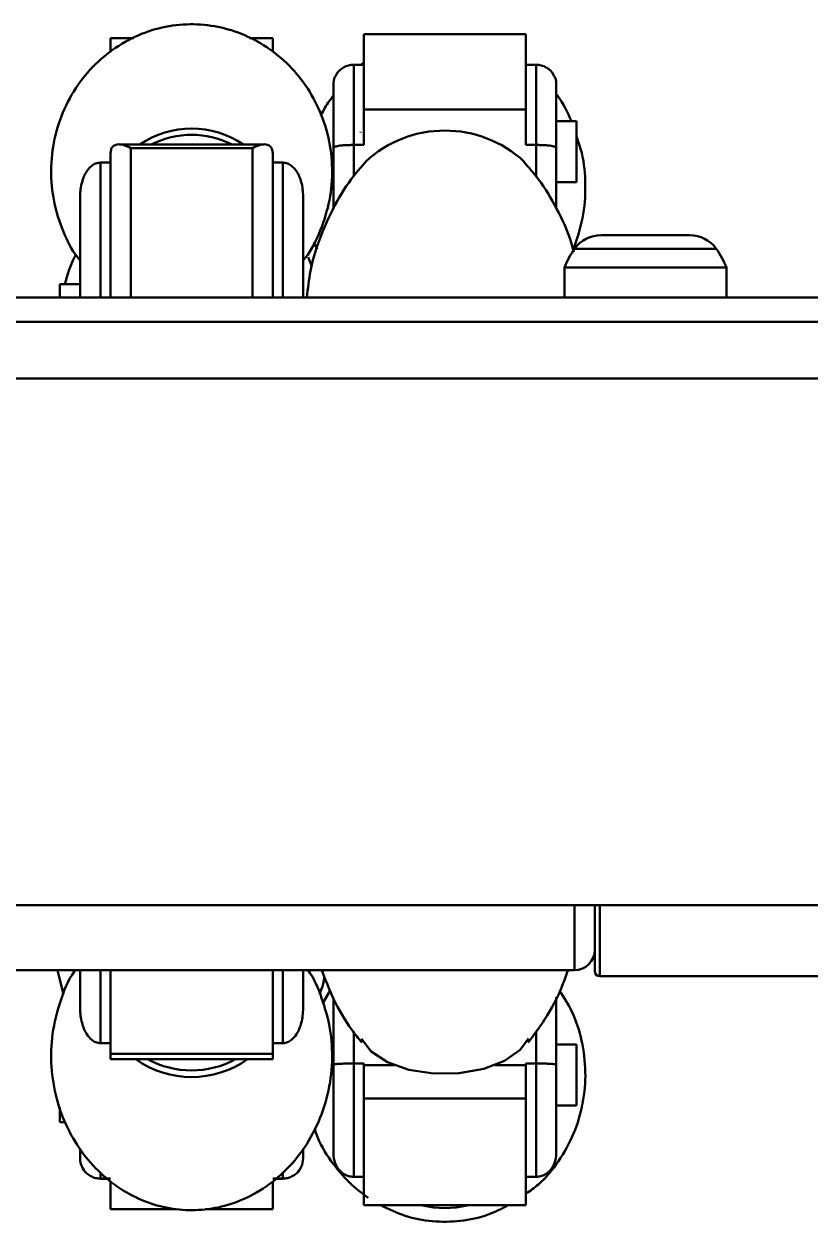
# Model space of a CAD drawing. Header units: millimetres. Extents: x 263 to 2983, y 441 to 2500.
# Drawn here: x 514.5 to 553.3, y 2440.5 to 2499.6 of the extents above; entities that cross this region are included whole.
import ezdxf

# ---------------------------------------------------------------- set-up
doc = ezdxf.new("R2010")
doc.units = ezdxf.units.MM
doc.header["$LTSCALE"] = 0.5
doc.layers.add('BOL', color=7, linetype='Continuous', lineweight=50)

msp = doc.modelspace()

# ---------------------------------------------------------------- linework, layer by layer
at = {"layer": 'BOL'}
for p, q in [((519.898, 2498.907), (518.754, 2498.907)), ((518.754, 2498.216), (518.754, 2498.907)), ((526.754, 2498.907), (525.604, 2498.907)), ((526.754, 2498.907), (526.754, 2498.217)), ((539.254, 2499.096), (531.254, 2499.096)), ((531.254, 2499.096), (531.254, 2495.379)), ((539.254, 2499.096), (539.254, 2495.379)), ((531.254, 2497.725), (531.119, 2497.596)), ((531.254, 2497.596), (530.754, 2497.596)), ((530.754, 2497.596), (530.754, 2493.632)), ((539.754, 2497.596), (539.254, 2497.596)), ((539.754, 2493.632), (539.754, 2497.596)), ((529.754, 2493.484), (529.754, 2496.586)), ((540.754, 2496.586), (540.754, 2493.484)), ((531.254, 2495.379), (539.254, 2495.379)), ((531.254, 2493.732), (531.254, 2495.379)), ((539.254, 2495.379), (539.254, 2493.732)), ((541.754, 2494.8), (540.754, 2494.8)), ((541.754, 2494.8), (541.754, 2492.103)), ((531.108, 2494.28), (531.097, 2494.25)), ((526.329, 2493.663), (519.178, 2493.663)), ((530.754, 2493.632), (531.254, 2493.632)), ((530.754, 2493.632), (530.754, 2492.072)), ((531.254, 2493.732), (531.254, 2493.632)), ((539.254, 2493.732), (539.254, 2493.632)), ((539.754, 2493.632), (539.254, 2493.632)), ((539.754, 2492.078), (539.754, 2493.632)), ((518.754, 2486.17), (518.754, 2493.241)), ((525.754, 2493.469), (519.754, 2493.469)), ((519.754, 2493.469), (519.754, 2486.096)), ((525.754, 2486.096), (525.754, 2493.469)), ((526.754, 2493.241), (526.754, 2486.096)), ((529.754, 2490.463), (529.754, 2493.484)), ((540.754, 2493.484), (540.754, 2490.511)), ((518.254, 2492.766), (518.754, 2492.766)), ((518.254, 2492.766), (518.254, 2486.096)), ((527.254, 2492.766), (526.754, 2492.766)), ((527.254, 2486.096), (527.254, 2492.766)), ((540.754, 2491.8), (541.754, 2491.8)), ((541.754, 2492.103), (541.754, 2491.8)), ((517.254, 2486.096), (517.254, 2491.098)), ((528.254, 2491.098), (528.254, 2486.096)), ((528.793, 2488.842), (528.945, 2488.485)), ((542.962, 2489.179), (544.366, 2489.179)), ((544.366, 2489.179), (547.199, 2489.179)), ((547.199, 2489.179), (547.346, 2489.179)), ((541.663, 2488.512), (548.645, 2488.512)), ((528.692, 2487.644), (528.507, 2488.091)), ((541.154, 2487.579), (541.154, 2486.096)), ((541.154, 2487.579), (549.154, 2487.579)), ((549.154, 2486.096), (549.154, 2487.579)), ((517.254, 2486.756), (516.254, 2486.756)), ((516.254, 2486.096), (516.254, 2486.756)), ((1174.154, 2486.096), (444.154, 2486.096)), ((1174.154, 2484.896), (444.154, 2484.896)), ((581.552, 2482.096), (507.683, 2482.096)), ((585.625, 2456.096), (507.683, 2456.096)), ((541.654, 2452.896), (541.654, 2456.096)), ((542.654, 2452.846), (542.654, 2456.096)), ((542.904, 2456.096), (542.904, 2452.596)), ((511.854, 2452.896), (541.654, 2452.896)), ((516.127, 2452.896), (516.433, 2451.689)), ((517.254, 2451.012), (517.254, 2452.896)), ((518.254, 2452.896), (518.254, 2449.289)), ((518.754, 2448.767), (518.754, 2452.896)), ((526.754, 2448.767), (526.754, 2452.896)), ((527.254, 2449.289), (527.254, 2452.896)), ((528.254, 2452.896), (528.254, 2451.012)), ((542.904, 2452.596), (567.404, 2452.596)), ((529.593, 2451.883), (529.238, 2451.272)), ((529.754, 2448.242), (529.754, 2451.495)), ((540.754, 2451.56), (540.754, 2448.242)), ((530.754, 2449.83), (530.754, 2448.291)), ((539.754, 2448.291), (539.754, 2449.868)), ((518.254, 2449.289), (518.754, 2449.289)), ((527.254, 2449.289), (526.754, 2449.289)), ((541.754, 2449.22), (540.754, 2449.22)), ((541.754, 2449.22), (541.754, 2446.22)), ((518.754, 2448.767), (526.754, 2448.767)), ((518.754, 2448.503), (518.754, 2448.767)), ((526.754, 2448.767), (526.754, 2448.503)), ((518.754, 2448.503), (526.754, 2448.503)), ((529.754, 2443.851), (529.754, 2448.242)), ((530.754, 2448.291), (530.754, 2442.695)), ((530.754, 2448.291), (531.254, 2448.291)), ((531.254, 2448.291), (531.254, 2448.205)), ((531.254, 2446.553), (531.254, 2448.205)), ((531.254, 2448.205), (532.774, 2448.205)), ((537.733, 2448.205), (539.254, 2448.205)), ((539.754, 2448.291), (539.254, 2448.291)), ((539.254, 2448.291), (539.254, 2448.205)), ((539.254, 2448.205), (539.254, 2446.553)), ((539.754, 2442.695), (539.754, 2448.291)), ((540.754, 2448.242), (540.754, 2443.851)), ((539.254, 2446.553), (531.254, 2446.553)), ((531.254, 2446.553), (531.254, 2441.292)), ((539.254, 2446.553), (539.254, 2441.292)), ((516.254, 2445.394), (516.254, 2446.109)), ((540.754, 2446.22), (541.754, 2446.22)), ((516.254, 2445.394), (516.524, 2445.394)), ((517.254, 2443.606), (517.254, 2444.087)), ((528.254, 2444.092), (528.254, 2443.606)), ((517.391, 2443.091), (517.414, 2443.054)), ((518.254, 2442.911), (518.254, 2442.606)), ((527.254, 2442.606), (527.254, 2442.926)), ((528.096, 2443.056), (528.117, 2443.091)), ((518.254, 2442.606), (518.754, 2442.606)), ((518.254, 2442.606), (518.254, 2442.596)), ((518.254, 2442.596), (518.754, 2442.596)), ((518.754, 2441.096), (518.754, 2442.458)), ((527.254, 2442.606), (526.754, 2442.606)), ((526.754, 2442.596), (527.254, 2442.596)), ((526.754, 2442.458), (526.754, 2441.096)), ((527.254, 2442.596), (527.254, 2442.606)), ((530.754, 2442.695), (531.254, 2442.695)), ((539.754, 2442.695), (539.254, 2442.695)), ((521.979, 2441.096), (518.754, 2441.096)), ((526.754, 2441.096), (523.415, 2441.096)), ((531.254, 2441.292), (539.254, 2441.292)), ((531.254, 2441.286), (531.254, 2441.292)), ((531.254, 2441.286), (539.254, 2441.286)), ((539.254, 2441.292), (539.254, 2441.286))]:
    msp.add_line(p, q, dxfattribs=at)
at = {"layer": 'BOL', "flags": 128}
msp.add_lwpolyline([(531.134, 2449.509), (531.614, 2448.887), (532.422, 2448.358), (533.482, 2447.982), (534.7, 2447.792), (535.966, 2447.805), (537.17, 2448.02), (538.203, 2448.417), (538.974, 2448.962), (539.377, 2449.517)], dxfattribs=at)
at = {"layer": 'BOL'}
for centre, radius, start, end in [((530.754, 2496.596), 1, 90, 150.13744), ((539.754, 2496.596), 1, 29.88381, 90), ((522.754, 2489.817), 4.62, 56.35224, 123.64776), ((535.254, 2488.575), 5.768, 47.18425, 132.82926), ((522.754, 2489.761), 4.371, 63.24579, 116.75421), ((542.962, 2487.579), 1.6, 90, 144.30754), ((547.346, 2487.579), 1.6, 35.69246, 90), ((545.154, 2486.004), 4.299, 144.30754, 158.51369), ((545.154, 2486.004), 4.299, 21.48631, 35.69246), ((541.654, 2453.896), 1, 270, 0), ((542.904, 2452.846), 0.25, 180, 270), ((522.754, 2452.348), 4.733, 234.35238, 305.64762), ((522.754, 2452.44), 4.497, 241.11068, 298.88932), ((535.254, 2445.802), 4.65, 256.26096, 283.73904)]:
    msp.add_arc(centre, radius, start, end, dxfattribs=at)
for points, knots in [([(528.254, 2487.93), (528.29, 2487.971), (528.671, 2488.404), (529.142, 2489.412), (529.612, 2490.895), (529.739, 2492.457), (529.556, 2493.994), (529.071, 2495.442), (528.321, 2496.737), (527.346, 2497.831), (526.194, 2498.688), (524.912, 2499.28), (523.548, 2499.592), (522.147, 2499.613), (520.756, 2499.335), (519.429, 2498.758), (518.224, 2497.893), (517.203, 2496.767), (516.426, 2495.427), (515.938, 2493.941), (515.768, 2492.387), (515.908, 2490.838), (516.376, 2489.39), (516.842, 2488.407), (517.212, 2487.98), (517.254, 2487.932)], [0, 0, 0, 0, 0.005257, 0.054566, 0.104507, 0.154478, 0.204002, 0.252631, 0.300042, 0.346055, 0.390604, 0.433809, 0.476069, 0.518127, 0.560953, 0.605125, 0.651137, 0.698967, 0.748154, 0.798048, 0.848044, 0.897646, 0.946411, 0.993986, 1, 1, 1, 1]), ([(529.9, 2497.086), (529.88, 2497.06), (529.761, 2496.908), (529.754, 2496.73), (529.754, 2496.587), (529.754, 2496.586)], [0, 0, 0, 0, 0.168117, 0.992653, 1, 1, 1, 1]), ([(540.754, 2496.586), (540.754, 2496.587), (540.754, 2496.73), (540.747, 2496.908), (540.628, 2497.06), (540.608, 2497.086)], [0, 0, 0, 0, 0.00735, 0.832217, 1, 1, 1, 1]), ([(529.754, 2496.072), (529.58, 2495.844), (529.34, 2495.531), (529.182, 2495.174), (529.139, 2495.077)], [0, 0, 0, 0, 0.726263, 1, 1, 1, 1]), ([(541.502, 2494.8), (541.308, 2495.247), (541.103, 2495.719), (540.772, 2496.112), (540.754, 2496.133)], [0, 0, 0, 0, 0.946312, 1, 1, 1, 1]), ([(519.754, 2493.469), (519.752, 2493.47), (519.637, 2493.54), (519.401, 2493.648), (519.098, 2493.683), (518.891, 2493.596), (518.775, 2493.447), (518.761, 2493.31), (518.754, 2493.241)], [0, 0, 0, 0, 0.003363, 0.257326, 0.525948, 0.721628, 0.860492, 1, 1, 1, 1]), ([(526.754, 2493.241), (526.747, 2493.31), (526.732, 2493.447), (526.617, 2493.596), (526.41, 2493.683), (526.106, 2493.648), (525.871, 2493.54), (525.755, 2493.47), (525.754, 2493.469)], [0, 0, 0, 0, 0.139505, 0.27837, 0.474051, 0.742694, 0.996637, 1, 1, 1, 1]), ([(530.754, 2493.632), (530.674, 2493.631), (530.515, 2493.63), (530.274, 2493.618), (530.014, 2493.594), (529.805, 2493.55), (529.754, 2493.509), (529.754, 2493.484), (529.754, 2493.484)], [0, 0, 0, 0, 0.107628, 0.214447, 0.382781, 0.663936, 0.997021, 1, 1, 1, 1]), ([(540.754, 2493.484), (540.754, 2493.484), (540.754, 2493.509), (540.702, 2493.55), (540.494, 2493.594), (540.233, 2493.618), (539.993, 2493.63), (539.834, 2493.631), (539.754, 2493.632)], [0, 0, 0, 0, 0.002979, 0.336066, 0.617222, 0.785575, 0.892371, 1, 1, 1, 1]), ([(541.583, 2488.44), (541.762, 2488.962), (542.118, 2490.002), (542.228, 2491.64), (542.116, 2493.01), (541.846, 2493.783), (541.754, 2494.048)], [0, 0, 0, 0, 0.2873381, 0.5729206, 0.8536299, 1, 1, 1, 1]), ([(517.254, 2491.098), (517.254, 2491.1), (517.254, 2491.336), (517.305, 2491.766), (517.514, 2492.283), (517.774, 2492.586), (518.015, 2492.738), (518.174, 2492.756), (518.254, 2492.766)], [0, 0, 0, 0, 0.0029611, 0.3360346, 0.6172234, 0.7855712, 0.8923614, 1, 1, 1, 1]), ([(527.254, 2492.766), (527.334, 2492.756), (527.492, 2492.738), (527.733, 2492.586), (527.994, 2492.283), (528.202, 2491.766), (528.254, 2491.336), (528.254, 2491.1), (528.254, 2491.098)], [0, 0, 0, 0, 0.107613, 0.214404, 0.382771, 0.663962, 0.997039, 1, 1, 1, 1]), ([(531.35, 2492.801), (531.195, 2492.63), (530.667, 2492.046), (529.893, 2490.855), (529.124, 2489.22), (528.608, 2487.609), (528.492, 2486.54), (528.443, 2486.096)], [0, 0, 0, 0, 0.097264, 0.332366, 0.575441, 0.823654, 1, 1, 1, 1]), ([(541.615, 2488.335), (541.575, 2488.496), (541.388, 2489.252), (540.804, 2490.473), (540.012, 2491.826), (539.396, 2492.522), (539.144, 2492.806)], [0, 0, 0, 0, 0.093948, 0.441703, 0.771911, 1, 1, 1, 1]), ([(517.03, 2488.21), (517.008, 2488.169), (516.768, 2487.717), (516.625, 2487.214), (516.494, 2486.756)], [0, 0, 0, 0, 0.0909032, 1, 1, 1, 1]), ([(517.016, 2452.896), (517.002, 2452.877), (516.652, 2452.42), (516.241, 2451.354), (515.834, 2449.768), (515.785, 2448.13), (516.041, 2446.549), (516.584, 2445.087), (517.37, 2443.802), (518.351, 2442.733), (519.475, 2441.91), (520.696, 2441.347), (521.973, 2441.051), (523.279, 2441.023), (524.587, 2441.272), (525.869, 2441.812), (527.08, 2442.656), (528.146, 2443.798), (528.98, 2445.189), (529.52, 2446.746), (529.735, 2448.374), (529.638, 2449.995), (529.205, 2451.506), (528.813, 2452.488), (528.5, 2452.895), (528.499, 2452.896)], [0, 0, 0, 0, 0.002305, 0.05481, 0.107618, 0.159934, 0.211239, 0.261018, 0.308923, 0.354667, 0.397999, 0.438807, 0.477421, 0.515096, 0.554054, 0.595811, 0.641626, 0.691221, 0.743148, 0.795927, 0.848565, 0.900427, 0.951018, 0.999891, 1, 1, 1, 1]), ([(529.174, 2452.896), (529.358, 2452.419), (529.761, 2451.379), (530.453, 2450.181), (530.984, 2449.531), (531.149, 2449.33)], [0, 0, 0, 0, 0.368691, 0.804645, 1, 1, 1, 1]), ([(539.369, 2449.332), (539.647, 2449.701), (540.29, 2450.556), (540.946, 2451.775), (541.233, 2452.635), (541.32, 2452.896)], [0, 0, 0, 0, 0.345867, 0.801315, 1, 1, 1, 1]), ([(529.072, 2451.725), (529.137, 2451.887), (529.245, 2452.157), (529.292, 2452.447), (529.311, 2452.564)], [0, 0, 0, 0, 0.596671, 1, 1, 1, 1]), ([(539.254, 2441.856), (539.465, 2442.005), (540.095, 2442.451), (540.909, 2443.461), (541.661, 2444.813), (542.107, 2446.314), (542.242, 2447.871), (542.05, 2449.406), (541.62, 2450.773), (541.133, 2451.541), (540.92, 2451.878)], [0, 0, 0, 0, 0.067583, 0.201946, 0.339876, 0.479567, 0.619348, 0.757882, 0.893917, 1, 1, 1, 1]), ([(518.254, 2449.289), (518.174, 2449.299), (518.015, 2449.318), (517.774, 2449.476), (517.514, 2449.789), (517.305, 2450.323), (517.254, 2450.768), (517.254, 2451.01), (517.254, 2451.012)], [0, 0, 0, 0, 0.107639, 0.214435, 0.382768, 0.663955, 0.997032, 1, 1, 1, 1]), ([(528.254, 2451.012), (528.254, 2451.01), (528.254, 2450.768), (528.202, 2450.323), (527.994, 2449.789), (527.733, 2449.476), (527.492, 2449.318), (527.334, 2449.299), (527.254, 2449.289)], [0, 0, 0, 0, 0.002968, 0.336048, 0.617237, 0.785589, 0.892387, 1, 1, 1, 1]), ([(529.754, 2448.242), (529.754, 2448.242), (529.754, 2448.245), (529.805, 2448.255), (530.014, 2448.271), (530.274, 2448.283), (530.515, 2448.29), (530.674, 2448.291), (530.754, 2448.291)], [0, 0, 0, 0, 0.002964, 0.33608, 0.617245, 0.785574, 0.892368, 1, 1, 1, 1]), ([(539.754, 2448.291), (539.834, 2448.291), (539.992, 2448.29), (540.233, 2448.283), (540.494, 2448.271), (540.702, 2448.255), (540.754, 2448.245), (540.754, 2448.242), (540.754, 2448.242)], [0, 0, 0, 0, 0.107632, 0.214404, 0.382752, 0.663918, 0.997036, 1, 1, 1, 1]), ([(528.835, 2445.056), (528.86, 2444.97), (529.024, 2444.408), (529.599, 2443.483), (530.459, 2442.418), (531.157, 2441.889), (531.461, 2441.659)], [0, 0, 0, 0, 0.062188, 0.406893, 0.741602, 1, 1, 1, 1]), ([(518.254, 2442.606), (518.174, 2442.611), (518.015, 2442.622), (517.774, 2442.712), (517.514, 2442.892), (517.305, 2443.201), (517.254, 2443.461), (517.254, 2443.605), (517.254, 2443.606)], [0, 0, 0, 0, 0.107633, 0.214427, 0.382766, 0.663951, 0.997024, 1, 1, 1, 1]), ([(528.254, 2443.606), (528.254, 2443.605), (528.254, 2443.461), (528.202, 2443.201), (527.994, 2442.892), (527.733, 2442.712), (527.492, 2442.622), (527.334, 2442.611), (527.254, 2442.606)], [0, 0, 0, 0, 0.002976, 0.336052, 0.61724, 0.785597, 0.892392, 1, 1, 1, 1]), ([(529.754, 2443.851), (529.754, 2443.849), (529.754, 2443.684), (529.805, 2443.384), (530.014, 2443.026), (530.274, 2442.818), (530.515, 2442.714), (530.674, 2442.701), (530.754, 2442.695)], [0, 0, 0, 0, 0.002967, 0.336068, 0.617235, 0.785571, 0.892361, 1, 1, 1, 1]), ([(539.754, 2442.695), (539.834, 2442.701), (539.992, 2442.714), (540.233, 2442.818), (540.494, 2443.026), (540.702, 2443.384), (540.754, 2443.684), (540.754, 2443.849), (540.754, 2443.851)], [0, 0, 0, 0, 0.107639, 0.214408, 0.382762, 0.66393, 0.997033, 1, 1, 1, 1]), ([(532.092, 2441.286), (532.483, 2441.097), (533.285, 2440.711), (534.635, 2440.455), (536.032, 2440.473), (537.318, 2440.741), (538.054, 2441.119), (538.378, 2441.286)], [0, 0, 0, 0, 0.199672, 0.409368, 0.618626, 0.832221, 1, 1, 1, 1])]:
    msp.add_open_spline(points, degree=3, knots=knots, dxfattribs=at)

doc.saveas('drawing.dxf')
